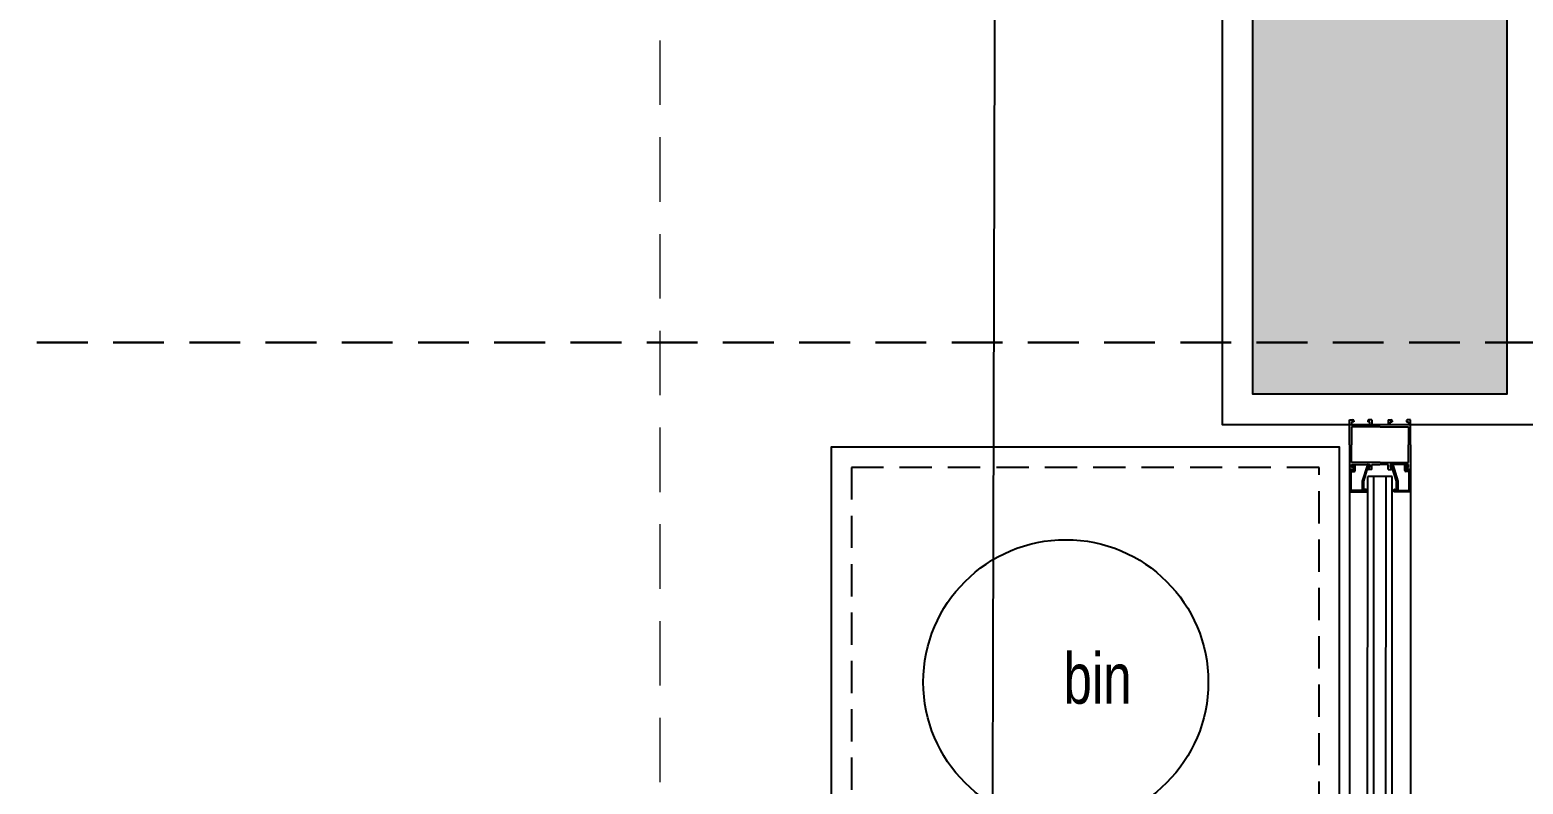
# Model space of a CAD drawing. Header units: millimetres. Extents: x 106699 to 122058, y 158555 to 162844.
# Drawn here: x 115757.3 to 115904.2, y 160243.3 to 160317.5 of the extents above; entities that cross this region are included whole.
import ezdxf

# ---------------------------------------------------------------- set-up
doc = ezdxf.new("R2010")
doc.units = ezdxf.units.MM
for name, pattern in [('$0$4+1 daire_(K) TİP A - C BLOK$0$4+1 (K) 1$0$3+1 daire1$0$131121 243C_L00F00(plan)$0$HIDDEN2', [4.7625, 3.175, -1.5875]), ('1+1 TİP C$0$1+1 TİP C$0$A BLOK 2+1 TİP A$0$A BLOK 2+1 TİP A$0$A Blok TİP-6 (2+1)$0$HIDDEN', [9.525, 6.35, -3.175]), ('HIDDEN', [0.375, 0.25, -0.125])]:
    doc.linetypes.add(name, pattern=pattern)
for name, color, linetype in [('0-HSL-WLL', 253, 'Continuous'), ('300_Z4_FCD_F03$0$0-LNS-VL8', 252, 'Continuous'), ('300_Z4_FCD_F03$0$3-EXT-PRF', 231, 'Continuous'), ('300_Z4_FCD_F03$0$3-OPN-GLS', 4, 'Continuous'), ('300_Z4_STR_F03$0$2-SPS-RCN', 2, 'Continuous')]:
    doc.layers.add(name, color=color, linetype=linetype)
doc.layers.add('300_Z4_STR_F03$0$AUDIT_D_220920114151-103', color=251, linetype='Continuous', lineweight=5)
doc.layers.add('no3_kutu profil gorunus', color=8, linetype='Continuous', lineweight=0)
doc.layers.add('area', color=200, linetype='Continuous', plot=False)
doc.styles.add('ATG_ROMANS', font='GOTHIC.TTF', dxfattribs={"width": 0.75})
doc.styles.get("Standard").update_dxf_attribs({"font": 'arial.ttf'})

# ---------------------------------------------------------------- blocks, each defined once
blk = doc.blocks.new('ÇEÇEVE')
at = {"layer": '300_Z4_FCD_F03$0$0-LNS-VL8'}
for p, q in [((104469.88, 177893.89), (104374.09, 177893.89)), ((104469.88, 177887.89), (104374.09, 177887.89))]:
    blk.add_line(p, q, dxfattribs=at)
at = {"layer": '300_Z4_FCD_F03$0$3-EXT-PRF'}
for p, q in [((104469.88, 177893.59), (104470.18, 177893.89)), ((104469.88, 177893.61), (104470.16, 177893.89)), ((104469.88, 177893.63), (104470.14, 177893.89)), ((104469.88, 177893.65), (104470.13, 177893.89)), ((104469.88, 177893.66), (104470.11, 177893.89)), ((104469.88, 177893.68), (104470.09, 177893.89)), ((104469.88, 177893.7), (104470.07, 177893.89)), ((104469.88, 177893.72), (104470.06, 177893.89)), ((104469.88, 177893.74), (104470.04, 177893.89)), ((104469.88, 177893.75), (104470.02, 177893.89)), ((104469.88, 177893.77), (104470, 177893.89)), ((104469.88, 177893.79), (104469.99, 177893.89)), ((104469.88, 177893.81), (104469.97, 177893.89)), ((104469.88, 177893.82), (104469.95, 177893.89)), ((104469.88, 177893.84), (104469.93, 177893.89)), ((104469.88, 177893.86), (104469.92, 177893.89)), ((104469.88, 177893.88), (104469.9, 177893.89)), ((104472.08, 177893.89), (104469.88, 177893.89)), ((104469.88, 177893.89), (104469.88, 177892.24)), ((104469.88, 177893.58), (104470.03, 177893.73)), ((104469.88, 177893.56), (104470.03, 177893.71)), ((104469.88, 177893.54), (104470.03, 177893.69)), ((104469.88, 177893.52), (104470.03, 177893.67)), ((104469.88, 177893.51), (104470.03, 177893.66)), ((104470.03, 177892.64), (104470.03, 177893.74)), ((104470.03, 177893.74), (104471.88, 177893.74)), ((104470.05, 177893.74), (104470.2, 177893.89)), ((104470.07, 177893.74), (104470.22, 177893.89)), ((104470.08, 177893.74), (104470.23, 177893.89)), ((104470.1, 177893.74), (104470.25, 177893.89)), ((104470.12, 177893.74), (104470.27, 177893.89)), ((104470.14, 177893.74), (104470.29, 177893.89)), ((104470.15, 177893.74), (104470.3, 177893.89)), ((104470.17, 177893.74), (104470.32, 177893.89)), ((104470.19, 177893.74), (104470.34, 177893.89)), ((104470.21, 177893.74), (104470.36, 177893.89)), ((104470.22, 177893.74), (104470.37, 177893.89)), ((104470.24, 177893.74), (104470.39, 177893.89)), ((104470.26, 177893.74), (104470.41, 177893.89)), ((104470.28, 177893.74), (104470.43, 177893.89)), ((104470.3, 177893.74), (104470.45, 177893.89)), ((104470.31, 177893.74), (104470.46, 177893.89)), ((104470.33, 177893.74), (104470.48, 177893.89)), ((104470.35, 177893.74), (104470.5, 177893.89)), ((104470.37, 177893.74), (104470.52, 177893.89)), ((104470.38, 177893.74), (104470.53, 177893.89)), ((104470.4, 177893.74), (104470.55, 177893.89)), ((104470.42, 177893.74), (104470.57, 177893.89)), ((104470.44, 177893.74), (104470.59, 177893.89)), ((104470.45, 177893.74), (104470.6, 177893.89)), ((104470.47, 177893.74), (104470.62, 177893.89)), ((104470.49, 177893.74), (104470.64, 177893.89)), ((104470.51, 177893.74), (104470.66, 177893.89)), ((104470.53, 177893.74), (104470.68, 177893.89)), ((104470.54, 177893.74), (104470.69, 177893.89)), ((104470.56, 177893.74), (104470.71, 177893.89)), ((104470.58, 177893.74), (104470.73, 177893.89)), ((104470.6, 177893.74), (104470.75, 177893.89)), ((104470.61, 177893.74), (104470.76, 177893.89)), ((104470.63, 177893.74), (104470.78, 177893.89)), ((104470.65, 177893.74), (104470.8, 177893.89)), ((104470.67, 177893.74), (104470.82, 177893.89)), ((104470.68, 177893.74), (104470.83, 177893.89)), ((104470.7, 177893.74), (104470.85, 177893.89)), ((104470.72, 177893.74), (104470.87, 177893.89)), ((104470.74, 177893.74), (104470.89, 177893.89)), ((104470.75, 177893.74), (104470.9, 177893.89)), ((104470.77, 177893.74), (104470.92, 177893.89)), ((104470.79, 177893.74), (104470.94, 177893.89)), ((104470.81, 177893.74), (104470.96, 177893.89)), ((104470.83, 177893.74), (104470.98, 177893.89)), ((104470.84, 177893.74), (104470.99, 177893.89)), ((104470.86, 177893.74), (104471.01, 177893.89)), ((104470.88, 177893.74), (104471.03, 177893.89)), ((104470.9, 177893.74), (104471.05, 177893.89)), ((104470.91, 177893.74), (104471.06, 177893.89)), ((104470.93, 177893.74), (104471.08, 177893.89)), ((104470.95, 177893.74), (104471.1, 177893.89)), ((104470.97, 177893.74), (104471.12, 177893.89)), ((104470.98, 177893.74), (104471.13, 177893.89)), ((104471, 177893.74), (104471.15, 177893.89)), ((104471.02, 177893.74), (104471.17, 177893.89)), ((104471.04, 177893.74), (104471.19, 177893.89)), ((104471.06, 177893.74), (104471.21, 177893.89)), ((104471.07, 177893.74), (104471.22, 177893.89)), ((104471.09, 177893.74), (104471.24, 177893.89)), ((104471.11, 177893.74), (104471.26, 177893.89)), ((104471.13, 177893.74), (104471.28, 177893.89)), ((104471.14, 177893.74), (104471.29, 177893.89)), ((104471.16, 177893.74), (104471.31, 177893.89)), ((104471.18, 177893.74), (104471.33, 177893.89)), ((104471.2, 177893.74), (104471.35, 177893.89)), ((104471.21, 177893.74), (104471.36, 177893.89)), ((104471.23, 177893.74), (104471.38, 177893.89)), ((104471.25, 177893.74), (104471.4, 177893.89)), ((104471.27, 177893.74), (104471.42, 177893.89)), ((104471.29, 177893.74), (104471.44, 177893.89)), ((104471.3, 177893.74), (104471.45, 177893.89)), ((104471.32, 177893.74), (104471.47, 177893.89)), ((104471.34, 177893.74), (104471.49, 177893.89)), ((104471.36, 177893.74), (104471.51, 177893.89)), ((104471.37, 177893.74), (104471.52, 177893.89)), ((104471.39, 177893.74), (104471.54, 177893.89)), ((104471.41, 177893.74), (104471.56, 177893.89)), ((104471.43, 177893.74), (104471.58, 177893.89)), ((104471.44, 177893.74), (104471.59, 177893.89)), ((104471.46, 177893.74), (104471.61, 177893.89)), ((104471.48, 177893.74), (104471.63, 177893.89)), ((104471.5, 177893.74), (104471.65, 177893.89)), ((104471.52, 177893.74), (104471.67, 177893.89)), ((104471.53, 177893.74), (104471.68, 177893.89)), ((104471.55, 177893.74), (104471.7, 177893.89)), ((104471.57, 177893.74), (104471.72, 177893.89)), ((104471.59, 177893.74), (104471.74, 177893.89)), ((104471.6, 177893.74), (104471.75, 177893.89)), ((104471.62, 177893.74), (104471.77, 177893.89)), ((104471.64, 177893.74), (104471.79, 177893.89)), ((104471.66, 177893.74), (104471.81, 177893.89)), ((104471.67, 177893.74), (104471.82, 177893.89)), ((104471.69, 177893.74), (104471.84, 177893.89)), ((104471.71, 177893.74), (104471.86, 177893.89)), ((104471.73, 177893.74), (104471.88, 177893.89)), ((104471.74, 177893.74), (104471.89, 177893.89)), ((104471.76, 177893.74), (104471.91, 177893.89)), ((104471.78, 177893.74), (104471.93, 177893.89)), ((104471.8, 177893.74), (104471.95, 177893.89)), ((104471.82, 177893.74), (104471.97, 177893.89)), ((104471.83, 177893.74), (104471.98, 177893.89)), ((104471.85, 177893.74), (104472, 177893.89)), ((104471.87, 177893.74), (104472.02, 177893.89)), ((104471.88, 177893.7), (104472.07, 177893.89)), ((104471.88, 177893.72), (104472.05, 177893.89)), ((104471.88, 177893.74), (104472.04, 177893.89)), ((104471.88, 177893.68), (104472.08, 177893.88)), ((104471.88, 177893.67), (104472.08, 177893.87)), ((104471.88, 177893.65), (104472.08, 177893.85)), ((104471.88, 177893.63), (104472.08, 177893.83)), ((104471.88, 177893.61), (104472.08, 177893.81)), ((104471.88, 177893.6), (104472.08, 177893.8)), ((104471.88, 177893.74), (104471.88, 177893.43)), ((104471.88, 177893.58), (104472.03, 177893.73)), ((104471.88, 177893.56), (104472.03, 177893.71)), ((104471.88, 177893.54), (104472.03, 177893.69)), ((104471.88, 177893.53), (104472.03, 177893.68)), ((104471.88, 177893.51), (104472.03, 177893.66)), ((104472.03, 177893.48), (104472.03, 177893.74)), ((104472.03, 177893.74), (104472.08, 177893.74)), ((104472.05, 177893.74), (104472.08, 177893.78)), ((104472.06, 177893.74), (104472.08, 177893.76)), ((104474.53, 177893.89), (104472.08, 177893.89)), ((104472.08, 177893.89), (104472.08, 177893.59)), ((104472.08, 177893.74), (104472.08, 177893.89)), ((104472.08, 177893.74), (104472.08, 177893.74)), ((104472.28, 177893.49), (104472.28, 177893.69)), ((104472.28, 177893.69), (104472.58, 177893.69)), ((104472.58, 177893.69), (104472.58, 177891.89)), ((104472.78, 177890.89), (104472.78, 177893.69)), ((104472.78, 177893.69), (104474.53, 177893.69)), ((104474.53, 177893.89), (104476.98, 177893.89)), ((104476.28, 177893.69), (104474.53, 177893.69)), ((104476.28, 177890.89), (104476.28, 177893.69)), ((104476.48, 177893.69), (104476.48, 177891.89)), ((104476.78, 177893.69), (104476.48, 177893.69)), ((104476.78, 177893.49), (104476.78, 177893.69)), ((104476.98, 177893.89), (104476.98, 177893.59)), ((104469.88, 177893.49), (104470.03, 177893.64)), ((104469.88, 177893.47), (104470.03, 177893.62)), ((104469.88, 177893.45), (104470.03, 177893.6)), ((104469.88, 177893.44), (104470.03, 177893.59)), ((104469.88, 177893.42), (104470.03, 177893.57)), ((104469.88, 177893.4), (104470.03, 177893.55)), ((104469.88, 177893.38), (104470.03, 177893.53)), ((104469.88, 177893.36), (104470.03, 177893.51)), ((104469.88, 177893.35), (104470.03, 177893.5)), ((104469.88, 177893.33), (104470.03, 177893.48)), ((104469.88, 177893.31), (104470.03, 177893.46)), ((104469.88, 177893.29), (104470.03, 177893.44)), ((104469.88, 177893.28), (104470.03, 177893.43)), ((104469.88, 177893.26), (104470.03, 177893.41)), ((104469.88, 177893.24), (104470.03, 177893.39)), ((104469.88, 177893.22), (104470.03, 177893.37)), ((104469.88, 177893.21), (104470.03, 177893.36)), ((104469.88, 177893.19), (104470.03, 177893.34)), ((104469.88, 177893.17), (104470.03, 177893.32)), ((104469.88, 177893.15), (104470.03, 177893.3)), ((104469.88, 177893.13), (104470.03, 177893.28)), ((104469.88, 177893.12), (104470.03, 177893.27)), ((104469.88, 177893.1), (104470.03, 177893.25)), ((104469.88, 177893.08), (104470.03, 177893.23)), ((104469.88, 177893.06), (104470.03, 177893.21)), ((104469.88, 177893.05), (104470.03, 177893.2)), ((104469.88, 177893.03), (104470.03, 177893.18)), ((104469.88, 177893.01), (104470.03, 177893.16)), ((104469.88, 177892.99), (104470.03, 177893.14)), ((104469.88, 177892.98), (104470.03, 177893.13)), ((104469.88, 177892.96), (104470.03, 177893.11)), ((104469.88, 177892.94), (104470.03, 177893.09)), ((104469.88, 177892.92), (104470.03, 177893.07)), ((104469.88, 177892.9), (104470.03, 177893.05)), ((104469.88, 177892.89), (104470.03, 177893.04)), ((104469.88, 177892.87), (104470.03, 177893.02)), ((104469.88, 177892.85), (104470.03, 177893)), ((104469.88, 177892.83), (104470.03, 177892.98)), ((104469.88, 177892.82), (104470.03, 177892.97)), ((104469.88, 177892.8), (104470.03, 177892.95)), ((104469.88, 177892.78), (104470.03, 177892.93)), ((104469.88, 177892.76), (104470.03, 177892.91)), ((104469.88, 177892.75), (104470.03, 177892.9)), ((104469.88, 177892.73), (104470.03, 177892.88)), ((104469.88, 177892.71), (104470.03, 177892.86)), ((104469.88, 177892.69), (104470.03, 177892.84)), ((104469.88, 177892.67), (104470.03, 177892.82)), ((104469.88, 177892.66), (104470.03, 177892.81)), ((104469.88, 177892.64), (104470.03, 177892.79)), ((104469.88, 177892.62), (104470.03, 177892.77)), ((104469.88, 177892.6), (104470.03, 177892.75)), ((104469.88, 177892.59), (104470.03, 177892.74)), ((104469.88, 177892.57), (104470.03, 177892.72)), ((104469.88, 177892.55), (104470.03, 177892.7)), ((104469.88, 177892.53), (104470.03, 177892.68)), ((104469.88, 177892.52), (104470.03, 177892.67)), ((104469.88, 177892.5), (104470.03, 177892.65)), ((104469.88, 177892.25), (104470.27, 177892.64)), ((104469.88, 177892.27), (104470.26, 177892.64)), ((104469.88, 177892.29), (104470.24, 177892.64)), ((104469.88, 177892.3), (104470.22, 177892.64)), ((104469.88, 177892.32), (104470.2, 177892.64)), ((104469.88, 177892.34), (104470.19, 177892.64)), ((104469.88, 177892.36), (104470.17, 177892.64)), ((104469.88, 177892.37), (104470.15, 177892.64)), ((104469.88, 177892.39), (104470.13, 177892.64)), ((104469.88, 177892.41), (104470.11, 177892.64)), ((104469.88, 177892.43), (104470.1, 177892.64)), ((104469.88, 177892.45), (104470.08, 177892.64)), ((104469.88, 177892.46), (104470.06, 177892.64)), ((104469.88, 177892.48), (104470.04, 177892.64)), ((104469.88, 177892.24), (104470.06, 177892.24)), ((104469.89, 177892.24), (104470.13, 177892.48)), ((104469.91, 177892.24), (104470.13, 177892.47)), ((104469.93, 177892.24), (104470.13, 177892.45)), ((104469.94, 177892.24), (104470.13, 177892.43)), ((104469.96, 177892.24), (104470.13, 177892.41)), ((104469.98, 177892.24), (104470.13, 177892.39)), ((104470, 177892.24), (104470.13, 177892.38)), ((104470.02, 177892.24), (104470.13, 177892.36)), ((104470.83, 177892.64), (104470.03, 177892.64)), ((104470.03, 177892.24), (104470.13, 177892.34)), ((104470.05, 177892.24), (104470.13, 177892.32)), ((104470.07, 177892.24), (104470.13, 177892.31)), ((104470.09, 177892.25), (104470.13, 177892.28)), ((104470.13, 177892.31), (104470.13, 177892.49)), ((104470.13, 177892.49), (104470.93, 177892.49)), ((104470.14, 177892.49), (104470.29, 177892.64)), ((104470.16, 177892.49), (104470.31, 177892.64)), ((104470.18, 177892.49), (104470.33, 177892.64)), ((104470.19, 177892.49), (104470.34, 177892.64)), ((104470.21, 177892.49), (104470.36, 177892.64)), ((104470.23, 177892.49), (104470.38, 177892.64)), ((104470.25, 177892.49), (104470.4, 177892.64)), ((104470.27, 177892.49), (104470.42, 177892.64)), ((104470.28, 177892.49), (104470.43, 177892.64)), ((104470.3, 177892.49), (104470.45, 177892.64)), ((104470.32, 177892.49), (104470.47, 177892.64)), ((104470.34, 177892.49), (104470.49, 177892.64)), ((104470.35, 177892.49), (104470.5, 177892.64)), ((104470.37, 177892.49), (104470.52, 177892.64)), ((104470.39, 177892.49), (104470.54, 177892.64)), ((104470.41, 177892.49), (104470.56, 177892.64)), ((104470.42, 177892.49), (104470.57, 177892.64)), ((104470.44, 177892.49), (104470.59, 177892.64)), ((104470.46, 177892.49), (104470.61, 177892.64)), ((104470.48, 177892.49), (104470.63, 177892.64)), ((104470.49, 177892.49), (104470.64, 177892.64)), ((104470.51, 177892.49), (104470.66, 177892.64)), ((104470.53, 177892.49), (104470.68, 177892.64)), ((104470.55, 177892.49), (104470.7, 177892.64)), ((104470.57, 177892.49), (104470.72, 177892.64)), ((104470.58, 177892.49), (104470.73, 177892.64)), ((104470.6, 177892.49), (104470.75, 177892.64)), ((104470.62, 177892.49), (104470.77, 177892.64)), ((104470.64, 177892.49), (104470.79, 177892.64)), ((104470.65, 177892.49), (104470.8, 177892.64)), ((104470.67, 177892.49), (104470.82, 177892.64)), ((104470.69, 177892.49), (104470.84, 177892.64)), ((104470.71, 177892.49), (104470.86, 177892.64)), ((104470.72, 177892.49), (104470.87, 177892.64)), ((104470.74, 177892.49), (104470.89, 177892.64)), ((104470.76, 177892.49), (104470.91, 177892.64)), ((104470.78, 177892.49), (104470.93, 177892.64)), ((104470.8, 177892.49), (104470.94, 177892.64)), ((104470.81, 177892.49), (104470.96, 177892.63)), ((104470.93, 177892.64), (104470.83, 177892.64)), ((104470.83, 177892.49), (104470.97, 177892.63)), ((104470.85, 177892.49), (104470.98, 177892.62)), ((104470.87, 177892.49), (104471, 177892.62)), ((104470.88, 177892.49), (104471.01, 177892.62)), ((104470.9, 177892.49), (104471.02, 177892.61)), ((104470.92, 177892.49), (104471.04, 177892.61)), ((104472.55, 177892.13), (104470.93, 177892.64)), ((104470.93, 177892.49), (104472.3, 177892.09)), ((104470.94, 177892.49), (104471.05, 177892.6)), ((104470.95, 177892.49), (104471.06, 177892.6)), ((104470.96, 177892.48), (104471.08, 177892.59)), ((104470.98, 177892.48), (104471.09, 177892.59)), ((104470.99, 177892.47), (104471.1, 177892.59)), ((104471, 177892.47), (104471.12, 177892.58)), ((104471.02, 177892.47), (104471.13, 177892.58)), ((104471.03, 177892.46), (104471.14, 177892.57)), ((104471.05, 177892.46), (104471.16, 177892.57)), ((104471.06, 177892.45), (104471.17, 177892.57)), ((104471.07, 177892.45), (104471.18, 177892.56)), ((104471.09, 177892.45), (104471.2, 177892.56)), ((104471.1, 177892.44), (104471.21, 177892.55)), ((104471.11, 177892.44), (104471.23, 177892.55)), ((104471.13, 177892.43), (104471.24, 177892.54)), ((104471.14, 177892.43), (104471.25, 177892.54)), ((104471.16, 177892.43), (104471.27, 177892.54)), ((104471.17, 177892.42), (104471.28, 177892.53)), ((104471.18, 177892.42), (104471.29, 177892.53)), ((104471.2, 177892.41), (104471.31, 177892.52)), ((104471.21, 177892.41), (104471.32, 177892.52)), ((104471.22, 177892.41), (104471.33, 177892.51)), ((104471.24, 177892.4), (104471.35, 177892.51)), ((104471.25, 177892.4), (104471.36, 177892.51)), ((104471.26, 177892.39), (104471.37, 177892.5)), ((104471.28, 177892.39), (104471.39, 177892.5)), ((104471.29, 177892.39), (104471.4, 177892.49)), ((104471.31, 177892.38), (104471.41, 177892.49)), ((104471.32, 177892.38), (104471.43, 177892.49)), ((104471.33, 177892.37), (104471.44, 177892.48)), ((104471.35, 177892.37), (104471.45, 177892.48)), ((104471.36, 177892.37), (104471.47, 177892.47)), ((104471.37, 177892.36), (104471.48, 177892.47)), ((104471.39, 177892.36), (104471.49, 177892.46)), ((104471.4, 177892.35), (104471.51, 177892.46)), ((104471.42, 177892.35), (104471.52, 177892.46)), ((104471.43, 177892.35), (104471.53, 177892.45)), ((104471.44, 177892.34), (104471.55, 177892.45)), ((104471.46, 177892.34), (104471.56, 177892.44)), ((104471.47, 177892.33), (104471.58, 177892.44)), ((104471.48, 177892.33), (104471.59, 177892.43)), ((104471.5, 177892.33), (104471.6, 177892.43)), ((104471.51, 177892.32), (104471.62, 177892.43)), ((104471.52, 177892.32), (104471.63, 177892.42)), ((104471.54, 177892.31), (104471.64, 177892.42)), ((104471.55, 177892.31), (104471.66, 177892.41)), ((104471.57, 177892.31), (104471.67, 177892.41)), ((104471.58, 177892.3), (104471.68, 177892.4)), ((104471.59, 177892.3), (104471.7, 177892.4)), ((104471.61, 177892.29), (104471.71, 177892.4)), ((104471.62, 177892.29), (104471.72, 177892.39)), ((104471.63, 177892.29), (104471.74, 177892.39)), ((104471.65, 177892.28), (104471.75, 177892.38)), ((104471.66, 177892.28), (104471.76, 177892.38)), ((104471.68, 177892.27), (104471.78, 177892.38)), ((104471.69, 177892.27), (104471.79, 177892.37)), ((104471.7, 177892.27), (104471.8, 177892.37)), ((104471.72, 177892.26), (104471.82, 177892.36)), ((104471.73, 177892.26), (104471.83, 177892.36)), ((104471.74, 177892.25), (104471.84, 177892.35)), ((104471.76, 177892.25), (104471.86, 177892.35)), ((104471.77, 177892.25), (104471.87, 177892.35)), ((104471.78, 177892.24), (104471.88, 177892.34)), ((104471.8, 177892.24), (104471.9, 177892.34)), ((104471.81, 177892.23), (104471.91, 177892.33)), ((104471.83, 177892.23), (104471.92, 177892.33)), ((104471.84, 177892.23), (104471.94, 177892.32)), ((104471.85, 177892.22), (104471.95, 177892.32)), ((104471.87, 177892.22), (104471.97, 177892.32)), ((104471.88, 177893.49), (104472.03, 177893.64)), ((104471.88, 177893.47), (104472.03, 177893.62)), ((104471.88, 177893.46), (104472.03, 177893.61)), ((104471.88, 177893.44), (104472.03, 177893.59)), ((104471.88, 177893.42), (104472.03, 177893.57)), ((104471.88, 177892.21), (104471.98, 177892.31)), ((104471.89, 177893.41), (104472.03, 177893.55)), ((104471.89, 177893.39), (104472.03, 177893.53)), ((104471.89, 177892.21), (104471.99, 177892.31)), ((104471.9, 177893.38), (104472.03, 177893.52)), ((104471.9, 177893.37), (104472.03, 177893.5)), ((104471.91, 177893.36), (104472.03, 177893.48)), ((104471.91, 177892.21), (104472.01, 177892.3)), ((104471.92, 177893.35), (104472.05, 177893.48)), ((104471.92, 177892.2), (104472.02, 177892.3)), ((104471.93, 177893.34), (104472.07, 177893.48)), ((104471.94, 177893.34), (104472.09, 177893.48)), ((104471.94, 177892.2), (104472.03, 177892.3)), ((104471.95, 177892.19), (104472.05, 177892.29)), ((104471.96, 177893.33), (104472.1, 177893.48)), ((104471.96, 177892.19), (104472.06, 177892.29)), ((104471.97, 177893.33), (104472.12, 177893.48)), ((104471.98, 177893.33), (104472.5, 177893.33)), ((104471.98, 177892.19), (104472.07, 177892.28)), ((104471.99, 177893.33), (104472.14, 177893.48)), ((104471.99, 177892.18), (104472.09, 177892.28)), ((104472, 177892.18), (104472.1, 177892.27)), ((104472.01, 177893.33), (104472.16, 177893.48)), ((104472.02, 177893.33), (104472.17, 177893.48)), ((104472.02, 177892.17), (104472.11, 177892.27)), ((104472.3, 177893.48), (104472.03, 177893.48)), ((104472.03, 177892.17), (104472.13, 177892.27)), ((104472.04, 177893.33), (104472.19, 177893.48)), ((104472.04, 177892.17), (104472.14, 177892.26)), ((104472.06, 177893.33), (104472.21, 177893.48)), ((104472.06, 177892.16), (104472.15, 177892.26)), ((104472.07, 177892.16), (104472.17, 177892.25)), ((104472.08, 177893.33), (104472.23, 177893.48)), ((104472.09, 177892.15), (104472.18, 177892.25)), ((104472.1, 177893.33), (104472.25, 177893.48)), ((104472.1, 177892.15), (104472.19, 177892.24)), ((104472.11, 177893.33), (104472.26, 177893.48)), ((104472.11, 177892.15), (104472.21, 177892.24)), ((104472.13, 177893.33), (104472.28, 177893.48)), ((104472.13, 177892.14), (104472.22, 177892.24)), ((104472.14, 177892.14), (104472.23, 177892.23)), ((104472.15, 177893.33), (104472.3, 177893.48)), ((104472.15, 177892.13), (104472.25, 177892.23)), ((104472.17, 177893.33), (104472.39, 177893.55)), ((104472.17, 177892.13), (104472.26, 177892.22)), ((104472.18, 177893.33), (104472.4, 177893.55)), ((104472.18, 177893.49), (104472.28, 177893.49)), ((104472.18, 177892.13), (104472.27, 177892.22)), ((104472.2, 177893.33), (104472.41, 177893.54)), ((104472.2, 177892.12), (104472.29, 177892.21)), ((104472.21, 177892.12), (104472.3, 177892.21)), ((104472.22, 177893.33), (104472.42, 177893.53)), ((104472.22, 177892.11), (104472.32, 177892.21)), ((104472.24, 177893.33), (104472.43, 177893.52)), ((104472.24, 177892.11), (104472.33, 177892.2)), ((104472.25, 177893.33), (104472.44, 177893.51)), ((104472.25, 177892.11), (104472.34, 177892.2)), ((104472.26, 177892.1), (104472.36, 177892.19)), ((104472.27, 177893.33), (104472.45, 177893.5)), ((104472.28, 177892.1), (104472.37, 177892.19)), ((104472.29, 177893.33), (104472.45, 177893.49)), ((104472.29, 177892.09), (104472.38, 177892.19)), ((104472.36, 177893.58), (104472.3, 177893.48)), ((104472.3, 177892.09), (104472.4, 177892.18)), ((104472.31, 177893.5), (104472.38, 177893.56)), ((104472.31, 177893.33), (104472.46, 177893.49)), ((104472.32, 177893.33), (104472.47, 177893.48)), ((104472.34, 177893.54), (104472.37, 177893.57)), ((104472.34, 177893.33), (104472.48, 177893.47)), ((104472.55, 177893.4), (104472.36, 177893.58)), ((104472.36, 177893.33), (104472.49, 177893.46)), ((104472.38, 177893.33), (104472.5, 177893.45)), ((104472.4, 177893.33), (104472.51, 177893.44)), ((104472.41, 177893.33), (104472.52, 177893.43)), ((104472.43, 177893.33), (104472.53, 177893.43)), ((104472.45, 177893.33), (104472.54, 177893.42)), ((104472.47, 177893.33), (104472.55, 177893.41)), ((104472.48, 177893.33), (104472.55, 177893.4)), ((104472.5, 177893.33), (104472.55, 177893.38)), ((104472.52, 177893.33), (104472.55, 177893.36)), ((104472.55, 177893.38), (104472.55, 177893.4)), ((104476.88, 177893.49), (104476.78, 177893.49)), ((104472.08, 177891.69), (104472.08, 177891.99)), ((104472.08, 177891.69), (104472.58, 177891.69)), ((104472.18, 177892.09), (104472.28, 177892.09)), ((104472.28, 177891.89), (104472.28, 177892.09)), ((104472.58, 177891.89), (104472.28, 177891.89)), ((104472.3, 177892.07), (104472.41, 177892.18)), ((104472.3, 177892.04), (104472.44, 177892.17)), ((104472.3, 177892.05), (104472.42, 177892.17)), ((104472.3, 177892), (104472.46, 177892.16)), ((104472.3, 177892.02), (104472.45, 177892.16)), ((104472.3, 177892.09), (104472.3, 177891.99)), ((104472.3, 177891.99), (104472.58, 177892.05)), ((104472.31, 177891.99), (104472.48, 177892.16)), ((104472.33, 177892), (104472.49, 177892.15)), ((104472.36, 177892), (104472.5, 177892.15)), ((104472.38, 177892.01), (104472.52, 177892.14)), ((104472.4, 177892.01), (104472.53, 177892.14)), ((104472.43, 177892.02), (104472.54, 177892.13)), ((104472.45, 177892.02), (104472.56, 177892.13)), ((104472.47, 177892.03), (104472.57, 177892.12)), ((104472.49, 177892.03), (104472.58, 177892.11)), ((104472.52, 177892.04), (104472.58, 177892.1)), ((104472.54, 177892.04), (104472.58, 177892.09)), ((104472.56, 177892.05), (104472.58, 177892.07)), ((104472.58, 177892.05), (104472.58, 177892.09)), ((104472.58, 177892.05), (104472.58, 177892.05)), ((104472.58, 177891.69), (104472.58, 177890.92)), ((104472.58, 177890.92), (104472.61, 177890.89)), ((104472.58, 177890.86), (104472.61, 177890.89)), ((104472.58, 177890.09), (104472.58, 177890.86)), ((104472.78, 177890.89), (104472.78, 177888.09)), ((104476.28, 177890.89), (104476.28, 177888.09)), ((104476.48, 177890.92), (104476.45, 177890.89)), ((104476.48, 177890.86), (104476.45, 177890.89)), ((104476.48, 177891.89), (104476.78, 177891.89)), ((104476.48, 177891.69), (104476.48, 177890.92)), ((104476.98, 177891.69), (104476.48, 177891.69)), ((104476.48, 177890.09), (104476.48, 177890.86)), ((104476.88, 177892.09), (104476.78, 177892.09)), ((104476.78, 177891.89), (104476.78, 177892.09)), ((104476.98, 177891.69), (104476.98, 177891.99)), ((104469.88, 177887.89), (104469.88, 177889.54)), ((104469.88, 177889.54), (104470.06, 177889.54)), ((104469.88, 177889.53), (104470.27, 177889.14)), ((104469.88, 177889.51), (104470.26, 177889.14)), ((104469.88, 177889.49), (104470.24, 177889.14)), ((104469.88, 177889.48), (104470.22, 177889.14)), ((104469.88, 177889.46), (104470.2, 177889.14)), ((104469.88, 177889.44), (104470.19, 177889.14)), ((104469.88, 177889.42), (104470.17, 177889.14)), ((104469.88, 177889.41), (104470.15, 177889.14)), ((104469.88, 177889.39), (104470.13, 177889.14)), ((104469.88, 177889.37), (104470.11, 177889.14)), ((104469.88, 177889.35), (104470.1, 177889.14)), ((104469.88, 177889.33), (104470.08, 177889.14)), ((104469.88, 177889.32), (104470.06, 177889.14)), ((104469.88, 177889.3), (104470.04, 177889.14)), ((104469.88, 177889.28), (104470.03, 177889.13)), ((104469.88, 177889.26), (104470.03, 177889.11)), ((104469.88, 177889.25), (104470.03, 177889.1)), ((104469.89, 177889.54), (104470.13, 177889.3)), ((104469.91, 177889.54), (104470.13, 177889.31)), ((104469.93, 177889.54), (104470.13, 177889.33)), ((104469.94, 177889.54), (104470.13, 177889.35)), ((104469.96, 177889.54), (104470.13, 177889.37)), ((104469.98, 177889.54), (104470.13, 177889.39)), ((104470, 177889.54), (104470.13, 177889.4)), ((104470.02, 177889.54), (104470.13, 177889.42)), ((104470.03, 177889.54), (104470.13, 177889.44)), ((104470.05, 177889.54), (104470.13, 177889.46)), ((104470.07, 177889.54), (104470.13, 177889.47)), ((104470.09, 177889.53), (104470.13, 177889.5)), ((104470.13, 177889.46), (104470.13, 177889.29)), ((104470.13, 177889.29), (104470.93, 177889.29)), ((104470.14, 177889.29), (104470.29, 177889.14)), ((104470.16, 177889.29), (104470.31, 177889.14)), ((104470.18, 177889.29), (104470.33, 177889.14)), ((104470.19, 177889.29), (104470.34, 177889.14)), ((104470.21, 177889.29), (104470.36, 177889.14)), ((104470.23, 177889.29), (104470.38, 177889.14)), ((104470.25, 177889.29), (104470.4, 177889.14)), ((104470.27, 177889.29), (104470.42, 177889.14)), ((104470.28, 177889.29), (104470.43, 177889.14)), ((104470.3, 177889.29), (104470.45, 177889.14)), ((104470.32, 177889.29), (104470.47, 177889.14)), ((104470.34, 177889.29), (104470.49, 177889.14)), ((104470.35, 177889.29), (104470.5, 177889.14)), ((104470.37, 177889.29), (104470.52, 177889.14)), ((104470.39, 177889.29), (104470.54, 177889.14)), ((104470.41, 177889.29), (104470.56, 177889.14)), ((104470.42, 177889.29), (104470.57, 177889.14)), ((104470.44, 177889.29), (104470.59, 177889.14)), ((104470.46, 177889.29), (104470.61, 177889.14)), ((104470.48, 177889.29), (104470.63, 177889.14)), ((104470.49, 177889.29), (104470.64, 177889.14)), ((104470.51, 177889.29), (104470.66, 177889.14)), ((104470.53, 177889.29), (104470.68, 177889.14)), ((104470.55, 177889.29), (104470.7, 177889.14)), ((104470.57, 177889.29), (104470.72, 177889.14)), ((104470.58, 177889.29), (104470.73, 177889.14)), ((104470.6, 177889.29), (104470.75, 177889.14)), ((104470.62, 177889.29), (104470.77, 177889.14)), ((104470.64, 177889.29), (104470.79, 177889.14)), ((104470.65, 177889.29), (104470.8, 177889.14)), ((104470.67, 177889.29), (104470.82, 177889.14)), ((104470.69, 177889.29), (104470.84, 177889.14)), ((104470.71, 177889.29), (104470.86, 177889.14)), ((104470.72, 177889.29), (104470.87, 177889.14)), ((104470.74, 177889.29), (104470.89, 177889.14)), ((104470.76, 177889.29), (104470.91, 177889.14)), ((104470.78, 177889.29), (104470.93, 177889.14)), ((104470.8, 177889.29), (104470.94, 177889.14)), ((104470.81, 177889.29), (104470.96, 177889.15)), ((104470.83, 177889.29), (104470.97, 177889.15)), ((104470.85, 177889.29), (104470.98, 177889.16)), ((104470.87, 177889.29), (104471, 177889.16)), ((104470.88, 177889.29), (104471.01, 177889.16)), ((104470.9, 177889.29), (104471.02, 177889.17)), ((104470.92, 177889.29), (104471.04, 177889.17)), ((104470.93, 177889.29), (104472.3, 177889.69)), ((104472.55, 177889.65), (104470.93, 177889.14)), ((104470.94, 177889.29), (104471.05, 177889.18)), ((104470.95, 177889.29), (104471.06, 177889.18)), ((104470.96, 177889.3), (104471.08, 177889.18)), ((104470.98, 177889.3), (104471.09, 177889.19)), ((104470.99, 177889.31), (104471.1, 177889.19)), ((104471, 177889.31), (104471.12, 177889.2)), ((104471.02, 177889.31), (104471.13, 177889.2)), ((104471.03, 177889.32), (104471.14, 177889.21)), ((104471.05, 177889.32), (104471.16, 177889.21)), ((104471.06, 177889.33), (104471.17, 177889.21)), ((104471.07, 177889.33), (104471.18, 177889.22)), ((104471.09, 177889.33), (104471.2, 177889.22)), ((104471.1, 177889.34), (104471.21, 177889.23)), ((104471.11, 177889.34), (104471.23, 177889.23)), ((104471.13, 177889.35), (104471.24, 177889.24)), ((104471.14, 177889.35), (104471.25, 177889.24)), ((104471.16, 177889.35), (104471.27, 177889.24)), ((104471.17, 177889.36), (104471.28, 177889.25)), ((104471.18, 177889.36), (104471.29, 177889.25)), ((104471.2, 177889.37), (104471.31, 177889.26)), ((104471.21, 177889.37), (104471.32, 177889.26)), ((104471.22, 177889.37), (104471.33, 177889.26)), ((104471.24, 177889.38), (104471.35, 177889.27)), ((104471.25, 177889.38), (104471.36, 177889.27)), ((104471.26, 177889.39), (104471.37, 177889.28)), ((104471.28, 177889.39), (104471.39, 177889.28)), ((104471.29, 177889.39), (104471.4, 177889.29)), ((104471.31, 177889.4), (104471.41, 177889.29)), ((104471.32, 177889.4), (104471.43, 177889.29)), ((104471.33, 177889.41), (104471.44, 177889.3)), ((104471.35, 177889.41), (104471.45, 177889.3)), ((104471.36, 177889.41), (104471.47, 177889.31)), ((104471.37, 177889.42), (104471.48, 177889.31)), ((104471.39, 177889.42), (104471.49, 177889.32)), ((104471.4, 177889.43), (104471.51, 177889.32)), ((104471.42, 177889.43), (104471.52, 177889.32)), ((104471.43, 177889.43), (104471.53, 177889.33)), ((104471.44, 177889.44), (104471.55, 177889.33)), ((104471.46, 177889.44), (104471.56, 177889.34)), ((104471.47, 177889.45), (104471.58, 177889.34)), ((104471.48, 177889.45), (104471.59, 177889.35)), ((104471.5, 177889.45), (104471.6, 177889.35)), ((104471.51, 177889.46), (104471.62, 177889.35)), ((104471.52, 177889.46), (104471.63, 177889.36)), ((104471.54, 177889.47), (104471.64, 177889.36)), ((104471.55, 177889.47), (104471.66, 177889.37)), ((104471.57, 177889.47), (104471.67, 177889.37)), ((104471.58, 177889.48), (104471.68, 177889.37)), ((104471.59, 177889.48), (104471.7, 177889.38)), ((104471.61, 177889.49), (104471.71, 177889.38)), ((104471.62, 177889.49), (104471.72, 177889.39)), ((104471.63, 177889.49), (104471.74, 177889.39)), ((104471.65, 177889.5), (104471.75, 177889.4)), ((104471.66, 177889.5), (104471.76, 177889.4)), ((104471.68, 177889.51), (104471.78, 177889.4)), ((104471.69, 177889.51), (104471.79, 177889.41)), ((104471.7, 177889.51), (104471.8, 177889.41)), ((104471.72, 177889.52), (104471.82, 177889.42)), ((104471.73, 177889.52), (104471.83, 177889.42)), ((104471.74, 177889.53), (104471.84, 177889.43)), ((104471.76, 177889.53), (104471.86, 177889.43)), ((104471.77, 177889.53), (104471.87, 177889.43)), ((104471.78, 177889.54), (104471.88, 177889.44)), ((104471.8, 177889.54), (104471.9, 177889.44)), ((104471.81, 177889.55), (104471.91, 177889.45)), ((104471.83, 177889.55), (104471.92, 177889.45)), ((104471.84, 177889.55), (104471.94, 177889.46)), ((104471.85, 177889.56), (104471.95, 177889.46)), ((104471.87, 177889.56), (104471.97, 177889.46)), ((104471.88, 177889.57), (104471.98, 177889.47)), ((104471.89, 177889.57), (104471.99, 177889.47)), ((104471.91, 177889.57), (104472.01, 177889.48)), ((104471.92, 177889.58), (104472.02, 177889.48)), ((104471.94, 177889.58), (104472.03, 177889.48)), ((104471.95, 177889.59), (104472.05, 177889.49)), ((104471.96, 177889.59), (104472.06, 177889.49)), ((104471.98, 177889.59), (104472.07, 177889.5)), ((104471.99, 177889.6), (104472.09, 177889.5)), ((104472, 177889.6), (104472.1, 177889.51)), ((104472.02, 177889.61), (104472.11, 177889.51)), ((104472.03, 177889.61), (104472.13, 177889.51)), ((104472.04, 177889.61), (104472.14, 177889.52)), ((104472.06, 177889.62), (104472.15, 177889.52)), ((104472.07, 177889.62), (104472.17, 177889.53)), ((104472.08, 177890.09), (104472.08, 177889.79)), ((104472.08, 177890.09), (104472.58, 177890.09)), ((104472.09, 177889.63), (104472.18, 177889.53)), ((104472.1, 177889.63), (104472.19, 177889.54)), ((104472.11, 177889.63), (104472.21, 177889.54)), ((104472.13, 177889.64), (104472.22, 177889.54)), ((104472.14, 177889.64), (104472.23, 177889.55)), ((104472.15, 177889.65), (104472.25, 177889.55)), ((104472.17, 177889.65), (104472.26, 177889.56)), ((104472.18, 177889.69), (104472.28, 177889.69)), ((104472.18, 177889.65), (104472.27, 177889.56)), ((104472.2, 177889.66), (104472.29, 177889.56)), ((104472.21, 177889.66), (104472.3, 177889.57)), ((104472.22, 177889.67), (104472.32, 177889.57)), ((104472.24, 177889.67), (104472.33, 177889.58)), ((104472.25, 177889.67), (104472.34, 177889.58)), ((104472.26, 177889.68), (104472.36, 177889.59)), ((104472.28, 177889.89), (104472.28, 177889.69)), ((104472.58, 177889.89), (104472.28, 177889.89)), ((104472.28, 177889.68), (104472.37, 177889.59)), ((104472.29, 177889.69), (104472.38, 177889.59)), ((104472.3, 177889.69), (104472.3, 177889.79)), ((104472.3, 177889.79), (104472.58, 177889.73)), ((104472.3, 177889.78), (104472.46, 177889.62)), ((104472.3, 177889.76), (104472.45, 177889.62)), ((104472.3, 177889.74), (104472.44, 177889.61)), ((104472.3, 177889.73), (104472.42, 177889.61)), ((104472.3, 177889.71), (104472.41, 177889.6)), ((104472.3, 177889.69), (104472.4, 177889.6)), ((104472.31, 177889.79), (104472.48, 177889.62)), ((104472.33, 177889.78), (104472.49, 177889.63)), ((104472.36, 177889.78), (104472.5, 177889.63)), ((104472.38, 177889.77), (104472.52, 177889.64)), ((104472.4, 177889.77), (104472.53, 177889.64)), ((104472.43, 177889.76), (104472.54, 177889.65)), ((104472.45, 177889.76), (104472.56, 177889.65)), ((104472.47, 177889.75), (104472.57, 177889.66)), ((104472.49, 177889.75), (104472.58, 177889.67)), ((104472.52, 177889.74), (104472.58, 177889.68)), ((104472.54, 177889.74), (104472.58, 177889.69)), ((104472.56, 177889.73), (104472.58, 177889.71)), ((104472.58, 177888.09), (104472.58, 177889.89)), ((104472.58, 177889.73), (104472.58, 177889.73)), ((104472.58, 177889.73), (104472.58, 177889.69)), ((104476.98, 177890.09), (104476.48, 177890.09)), ((104476.48, 177888.09), (104476.48, 177889.89)), ((104476.48, 177889.89), (104476.78, 177889.89)), ((104476.78, 177889.89), (104476.78, 177889.69)), ((104476.88, 177889.69), (104476.78, 177889.69)), ((104476.98, 177890.09), (104476.98, 177889.79)), ((104469.88, 177889.23), (104470.03, 177889.08)), ((104469.88, 177889.21), (104470.03, 177889.06)), ((104469.88, 177889.19), (104470.03, 177889.04)), ((104469.88, 177889.18), (104470.03, 177889.03)), ((104469.88, 177889.16), (104470.03, 177889.01)), ((104469.88, 177889.14), (104470.03, 177888.99)), ((104469.88, 177889.12), (104470.03, 177888.97)), ((104469.88, 177889.1), (104470.03, 177888.95)), ((104469.88, 177889.09), (104470.03, 177888.94)), ((104469.88, 177889.07), (104470.03, 177888.92)), ((104469.88, 177889.05), (104470.03, 177888.9)), ((104469.88, 177889.03), (104470.03, 177888.88)), ((104469.88, 177889.02), (104470.03, 177888.87)), ((104469.88, 177889), (104470.03, 177888.85)), ((104469.88, 177888.98), (104470.03, 177888.83)), ((104469.88, 177888.96), (104470.03, 177888.81)), ((104469.88, 177888.95), (104470.03, 177888.8)), ((104469.88, 177888.93), (104470.03, 177888.78)), ((104469.88, 177888.91), (104470.03, 177888.76)), ((104469.88, 177888.89), (104470.03, 177888.74)), ((104469.88, 177888.87), (104470.03, 177888.72)), ((104469.88, 177888.86), (104470.03, 177888.71)), ((104469.88, 177888.84), (104470.03, 177888.69)), ((104469.88, 177888.82), (104470.03, 177888.67)), ((104469.88, 177888.8), (104470.03, 177888.65)), ((104469.88, 177888.79), (104470.03, 177888.64)), ((104469.88, 177888.77), (104470.03, 177888.62)), ((104469.88, 177888.75), (104470.03, 177888.6)), ((104469.88, 177888.73), (104470.03, 177888.58)), ((104469.88, 177888.72), (104470.03, 177888.57)), ((104469.88, 177888.7), (104470.03, 177888.55)), ((104469.88, 177888.68), (104470.03, 177888.53)), ((104469.88, 177888.66), (104470.03, 177888.51)), ((104469.88, 177888.65), (104470.03, 177888.5)), ((104469.88, 177888.63), (104470.03, 177888.48)), ((104469.88, 177888.61), (104470.03, 177888.46)), ((104469.88, 177888.59), (104470.03, 177888.44)), ((104469.88, 177888.57), (104470.03, 177888.42)), ((104469.88, 177888.56), (104470.03, 177888.41)), ((104469.88, 177888.54), (104470.03, 177888.39)), ((104469.88, 177888.52), (104470.03, 177888.37)), ((104469.88, 177888.5), (104470.03, 177888.35)), ((104469.88, 177888.49), (104470.03, 177888.34)), ((104469.88, 177888.47), (104470.03, 177888.32)), ((104469.88, 177888.45), (104470.03, 177888.3)), ((104469.88, 177888.43), (104470.03, 177888.28)), ((104469.88, 177888.42), (104470.03, 177888.27)), ((104469.88, 177888.4), (104470.03, 177888.25)), ((104469.88, 177888.38), (104470.03, 177888.23)), ((104469.88, 177888.36), (104470.03, 177888.21)), ((104469.88, 177888.34), (104470.03, 177888.19)), ((104469.88, 177888.33), (104470.03, 177888.18)), ((104469.88, 177888.31), (104470.03, 177888.16)), ((104469.88, 177888.29), (104470.03, 177888.14)), ((104469.88, 177888.27), (104470.03, 177888.12)), ((104469.88, 177888.26), (104470.03, 177888.11)), ((104469.88, 177888.24), (104470.03, 177888.09)), ((104469.88, 177888.22), (104470.03, 177888.07)), ((104469.88, 177888.2), (104470.03, 177888.05)), ((104469.88, 177888.19), (104470.18, 177887.89)), ((104469.88, 177888.17), (104470.16, 177887.89)), ((104469.88, 177888.15), (104470.14, 177887.89)), ((104469.88, 177888.13), (104470.13, 177887.89)), ((104469.88, 177888.11), (104470.11, 177887.89)), ((104469.88, 177888.1), (104470.09, 177887.89)), ((104469.88, 177888.08), (104470.07, 177887.89)), ((104469.88, 177888.06), (104470.06, 177887.89)), ((104469.88, 177888.04), (104470.04, 177887.89)), ((104469.88, 177888.03), (104470.02, 177887.89)), ((104469.88, 177888.01), (104470, 177887.89)), ((104469.88, 177887.99), (104469.99, 177887.89)), ((104469.88, 177887.97), (104469.97, 177887.89)), ((104469.88, 177887.96), (104469.95, 177887.89)), ((104469.88, 177887.94), (104469.93, 177887.89)), ((104469.88, 177887.92), (104469.92, 177887.89)), ((104469.88, 177887.9), (104469.9, 177887.89)), ((104472.08, 177887.89), (104469.88, 177887.89)), ((104470.83, 177889.14), (104470.03, 177889.14)), ((104470.03, 177889.14), (104470.03, 177888.04)), ((104470.03, 177888.04), (104471.88, 177888.04)), ((104470.05, 177888.04), (104470.2, 177887.89)), ((104470.07, 177888.04), (104470.22, 177887.89)), ((104470.08, 177888.04), (104470.23, 177887.89)), ((104470.1, 177888.04), (104470.25, 177887.89)), ((104470.12, 177888.04), (104470.27, 177887.89)), ((104470.14, 177888.04), (104470.29, 177887.89)), ((104470.15, 177888.04), (104470.3, 177887.89)), ((104470.17, 177888.04), (104470.32, 177887.89)), ((104470.19, 177888.04), (104470.34, 177887.89)), ((104470.21, 177888.04), (104470.36, 177887.89)), ((104470.22, 177888.04), (104470.37, 177887.89)), ((104470.24, 177888.04), (104470.39, 177887.89)), ((104470.26, 177888.04), (104470.41, 177887.89)), ((104470.28, 177888.04), (104470.43, 177887.89)), ((104470.3, 177888.04), (104470.45, 177887.89)), ((104470.31, 177888.04), (104470.46, 177887.89)), ((104470.33, 177888.04), (104470.48, 177887.89)), ((104470.35, 177888.04), (104470.5, 177887.89)), ((104470.37, 177888.04), (104470.52, 177887.89)), ((104470.38, 177888.04), (104470.53, 177887.89)), ((104470.4, 177888.04), (104470.55, 177887.89)), ((104470.42, 177888.04), (104470.57, 177887.89)), ((104470.44, 177888.04), (104470.59, 177887.89)), ((104470.45, 177888.04), (104470.6, 177887.89)), ((104470.47, 177888.04), (104470.62, 177887.89)), ((104470.49, 177888.04), (104470.64, 177887.89)), ((104470.51, 177888.04), (104470.66, 177887.89)), ((104470.53, 177888.04), (104470.68, 177887.89)), ((104470.54, 177888.04), (104470.69, 177887.89)), ((104470.56, 177888.04), (104470.71, 177887.89)), ((104470.58, 177888.04), (104470.73, 177887.89)), ((104470.6, 177888.04), (104470.75, 177887.89)), ((104470.61, 177888.04), (104470.76, 177887.89)), ((104470.63, 177888.04), (104470.78, 177887.89)), ((104470.65, 177888.04), (104470.8, 177887.89)), ((104470.67, 177888.04), (104470.82, 177887.89)), ((104470.68, 177888.04), (104470.83, 177887.89)), ((104470.7, 177888.04), (104470.85, 177887.89)), ((104470.72, 177888.04), (104470.87, 177887.89)), ((104470.74, 177888.04), (104470.89, 177887.89)), ((104470.75, 177888.04), (104470.9, 177887.89)), ((104470.77, 177888.04), (104470.92, 177887.89)), ((104470.79, 177888.04), (104470.94, 177887.89)), ((104470.81, 177888.04), (104470.96, 177887.89)), ((104470.93, 177889.14), (104470.83, 177889.14)), ((104470.83, 177888.04), (104470.98, 177887.89)), ((104470.84, 177888.04), (104470.99, 177887.89)), ((104470.86, 177888.04), (104471.01, 177887.89)), ((104470.88, 177888.04), (104471.03, 177887.89)), ((104470.9, 177888.04), (104471.05, 177887.89)), ((104470.91, 177888.04), (104471.06, 177887.89)), ((104470.93, 177888.04), (104471.08, 177887.89)), ((104470.95, 177888.04), (104471.1, 177887.89)), ((104470.97, 177888.04), (104471.12, 177887.89)), ((104470.98, 177888.04), (104471.13, 177887.89)), ((104471, 177888.04), (104471.15, 177887.89)), ((104471.02, 177888.04), (104471.17, 177887.89)), ((104471.04, 177888.04), (104471.19, 177887.89)), ((104471.06, 177888.04), (104471.21, 177887.89)), ((104471.07, 177888.04), (104471.22, 177887.89)), ((104471.09, 177888.04), (104471.24, 177887.89)), ((104471.11, 177888.04), (104471.26, 177887.89)), ((104471.13, 177888.04), (104471.28, 177887.89)), ((104471.14, 177888.04), (104471.29, 177887.89)), ((104471.16, 177888.04), (104471.31, 177887.89)), ((104471.18, 177888.04), (104471.33, 177887.89)), ((104471.2, 177888.04), (104471.35, 177887.89)), ((104471.21, 177888.04), (104471.36, 177887.89)), ((104471.23, 177888.04), (104471.38, 177887.89)), ((104471.25, 177888.04), (104471.4, 177887.89)), ((104471.27, 177888.04), (104471.42, 177887.89)), ((104471.29, 177888.04), (104471.44, 177887.89)), ((104471.3, 177888.04), (104471.45, 177887.89)), ((104471.32, 177888.04), (104471.47, 177887.89)), ((104471.34, 177888.04), (104471.49, 177887.89)), ((104471.36, 177888.04), (104471.51, 177887.89)), ((104471.37, 177888.04), (104471.52, 177887.89)), ((104471.39, 177888.04), (104471.54, 177887.89)), ((104471.41, 177888.04), (104471.56, 177887.89)), ((104471.43, 177888.04), (104471.58, 177887.89)), ((104471.44, 177888.04), (104471.59, 177887.89)), ((104471.46, 177888.04), (104471.61, 177887.89)), ((104471.48, 177888.04), (104471.63, 177887.89)), ((104471.5, 177888.04), (104471.65, 177887.89)), ((104471.52, 177888.04), (104471.67, 177887.89)), ((104471.53, 177888.04), (104471.68, 177887.89)), ((104471.55, 177888.04), (104471.7, 177887.89)), ((104471.57, 177888.04), (104471.72, 177887.89)), ((104471.59, 177888.04), (104471.74, 177887.89)), ((104471.6, 177888.04), (104471.75, 177887.89)), ((104471.62, 177888.04), (104471.77, 177887.89)), ((104471.64, 177888.04), (104471.79, 177887.89)), ((104471.66, 177888.04), (104471.81, 177887.89)), ((104471.67, 177888.04), (104471.82, 177887.89)), ((104471.69, 177888.04), (104471.84, 177887.89)), ((104471.71, 177888.04), (104471.86, 177887.89)), ((104471.73, 177888.04), (104471.88, 177887.89)), ((104471.74, 177888.04), (104471.89, 177887.89)), ((104471.76, 177888.04), (104471.91, 177887.89)), ((104471.78, 177888.04), (104471.93, 177887.89)), ((104471.8, 177888.04), (104471.95, 177887.89)), ((104471.82, 177888.04), (104471.97, 177887.89)), ((104471.83, 177888.04), (104471.98, 177887.89)), ((104471.85, 177888.04), (104472, 177887.89)), ((104471.87, 177888.04), (104472.02, 177887.89)), ((104471.88, 177888.36), (104472.03, 177888.21)), ((104471.88, 177888.04), (104471.88, 177888.35)), ((104471.88, 177888.34), (104472.03, 177888.19)), ((104471.88, 177888.32), (104472.03, 177888.17)), ((104471.88, 177888.31), (104472.03, 177888.16)), ((104471.88, 177888.29), (104472.03, 177888.14)), ((104471.88, 177888.27), (104472.03, 177888.12)), ((104471.88, 177888.25), (104472.03, 177888.1)), ((104471.88, 177888.24), (104472.03, 177888.09)), ((104471.88, 177888.22), (104472.03, 177888.07)), ((104471.88, 177888.2), (104472.03, 177888.05)), ((104471.88, 177888.18), (104472.08, 177887.98)), ((104471.88, 177888.17), (104472.08, 177887.97)), ((104471.88, 177888.15), (104472.08, 177887.95)), ((104471.88, 177888.13), (104472.08, 177887.93)), ((104471.88, 177888.11), (104472.08, 177887.91)), ((104471.88, 177888.09), (104472.08, 177887.89)), ((104471.88, 177888.08), (104472.07, 177887.89)), ((104471.88, 177888.06), (104472.05, 177887.89)), ((104471.88, 177888.04), (104472.04, 177887.89)), ((104471.89, 177888.39), (104472.03, 177888.25)), ((104471.89, 177888.37), (104472.03, 177888.23)), ((104471.9, 177888.41), (104472.03, 177888.28)), ((104471.9, 177888.4), (104472.03, 177888.26)), ((104471.91, 177888.42), (104472.03, 177888.3)), ((104471.92, 177888.43), (104472.05, 177888.3)), ((104471.93, 177888.44), (104472.07, 177888.3)), ((104471.94, 177888.44), (104472.09, 177888.3)), ((104471.96, 177888.45), (104472.1, 177888.3)), ((104471.97, 177888.45), (104472.12, 177888.3)), ((104471.98, 177888.45), (104472.5, 177888.45)), ((104471.99, 177888.45), (104472.14, 177888.3)), ((104472.01, 177888.45), (104472.16, 177888.3)), ((104472.02, 177888.45), (104472.17, 177888.3)), ((104472.3, 177888.3), (104472.03, 177888.3)), ((104472.03, 177888.3), (104472.03, 177888.04)), ((104472.03, 177888.04), (104472.08, 177888.04)), ((104472.04, 177888.45), (104472.19, 177888.3)), ((104472.05, 177888.04), (104472.08, 177888)), ((104472.06, 177888.45), (104472.21, 177888.3)), ((104472.06, 177888.04), (104472.08, 177888.02)), ((104472.08, 177888.45), (104472.23, 177888.3)), ((104472.08, 177887.89), (104472.08, 177888.19)), ((104472.08, 177888.04), (104472.08, 177888.04)), ((104472.08, 177888.04), (104472.08, 177887.89)), ((104474.53, 177887.89), (104472.08, 177887.89)), ((104472.1, 177888.45), (104472.25, 177888.3)), ((104472.11, 177888.45), (104472.26, 177888.3)), ((104472.13, 177888.45), (104472.28, 177888.3)), ((104472.15, 177888.45), (104472.3, 177888.3)), ((104472.17, 177888.45), (104472.39, 177888.22)), ((104472.18, 177888.45), (104472.4, 177888.23)), ((104472.18, 177888.29), (104472.28, 177888.29)), ((104472.2, 177888.45), (104472.41, 177888.24)), ((104472.22, 177888.45), (104472.42, 177888.25)), ((104472.24, 177888.45), (104472.43, 177888.26)), ((104472.25, 177888.45), (104472.44, 177888.27)), ((104472.27, 177888.45), (104472.45, 177888.28)), ((104472.28, 177888.29), (104472.28, 177888.09)), ((104472.28, 177888.09), (104472.58, 177888.09)), ((104472.29, 177888.45), (104472.45, 177888.28)), ((104472.36, 177888.2), (104472.3, 177888.3)), ((104472.31, 177888.45), (104472.46, 177888.29)), ((104472.31, 177888.28), (104472.38, 177888.22)), ((104472.32, 177888.45), (104472.47, 177888.3)), ((104472.34, 177888.45), (104472.48, 177888.31)), ((104472.34, 177888.24), (104472.37, 177888.21)), ((104472.36, 177888.45), (104472.49, 177888.32)), ((104472.55, 177888.38), (104472.36, 177888.2)), ((104472.38, 177888.45), (104472.5, 177888.33)), ((104472.4, 177888.45), (104472.51, 177888.34)), ((104472.41, 177888.45), (104472.52, 177888.34)), ((104472.43, 177888.45), (104472.53, 177888.35)), ((104472.45, 177888.45), (104472.54, 177888.36)), ((104472.47, 177888.45), (104472.55, 177888.37)), ((104472.48, 177888.45), (104472.55, 177888.38)), ((104472.5, 177888.45), (104472.55, 177888.4)), ((104472.52, 177888.45), (104472.55, 177888.42)), ((104472.55, 177888.4), (104472.55, 177888.38)), ((104472.78, 177888.09), (104474.53, 177888.09)), ((104476.28, 177888.09), (104474.53, 177888.09)), ((104474.53, 177887.89), (104476.98, 177887.89)), ((104476.78, 177888.09), (104476.48, 177888.09)), ((104476.78, 177888.29), (104476.78, 177888.09)), ((104476.88, 177888.29), (104476.78, 177888.29)), ((104476.98, 177887.89), (104476.98, 177888.19))]:
    blk.add_line(p, q, dxfattribs=at)
for centre, radius, start, end in [((104470.06, 177892.31), 0.075, 270, 360), ((104471.98, 177893.43), 0.1, 180, 270), ((104472.18, 177893.59), 0.1, 180, 270), ((104472.5, 177893.38), 0.05, 270, 0), ((104476.88, 177893.59), 0.1, 270, 360), ((104472.18, 177891.99), 0.1, 90, 180), ((104472.53, 177892.09), 0.05, 360, 66.41), ((104476.88, 177891.99), 0.1, 360, 90), ((104470.06, 177889.46), 0.075, 0, 90), ((104472.18, 177889.79), 0.1, 180, 270), ((104472.53, 177889.69), 0.05, 293.59, 0), ((104476.88, 177889.79), 0.1, 270, 360), ((104471.98, 177888.35), 0.1, 90, 180), ((104472.18, 177888.19), 0.1, 90, 180), ((104472.5, 177888.4), 0.05, 360, 90), ((104476.88, 177888.19), 0.1, 360, 90)]:
    blk.add_arc(centre, radius, start, end, dxfattribs=at)
at = {"layer": '300_Z4_FCD_F03$0$3-OPN-GLS'}
for p, q in [((104372.59, 177892.17), (104471.39, 177892.09)), ((104372.59, 177891.57), (104471.39, 177891.49)), ((104471.39, 177889.69), (104471.39, 177892.09)), ((104372.59, 177890.37), (104471.39, 177890.29)), ((104372.59, 177889.77), (104471.39, 177889.69))]:
    blk.add_line(p, q, dxfattribs=at)
blk = doc.blocks.new('COLUMN')
at = {"layer": '300_Z4_STR_F03$0$AUDIT_D_220920114151-103', "true_color": 0x303030}
h = blk.add_hatch(color=250, dxfattribs=at)
h.dxf.hatch_style = 1
h.paths.add_polyline_path([(104767.62, 177818.4), (104852.62, 177818.4), (104852.62, 177903.41), (104767.62, 177903.41)])
h.paths.add_polyline_path([(104052.62, 177903.41), (104052.62, 177818.41), (103967.62, 177818.41), (103967.62, 177903.41)])
edge = h.paths.add_edge_path()
edge.add_line((104052.62, 177498.41), (104052.62, 177438.41))
h.paths.add_polyline_path([(103967.62, 177498.41), (104052.62, 177498.41), (104052.62, 177438.41), (103967.62, 177438.41)])
h.paths.add_polyline_path([(104852.62, 177438.41), (104767.62, 177438.41), (104767.62, 177498.41), (104852.62, 177498.41)])
h.paths.add_polyline_path([(104852.62, 177018.41), (104767.62, 177018.41), (104767.62, 177103.41), (104852.62, 177103.41)])
h.paths.add_polyline_path([(103967.62, 176233.41), (103967.62, 176318.41), (104052.62, 176318.41), (104052.62, 176233.41)])
h.paths.add_polyline_path([(103967.62, 177103.41), (104052.62, 177103.41), (104052.62, 177018.41), (103967.62, 177018.41)])
blk = doc.blocks.new('A$C89fea75d')
at = {"color": 4}
blk.add_lwpolyline([(0, 0), (100, 0), (100, 50), (0, 50)], close=True, dxfattribs=at)
at = {"color": 4, "linetype": '$0$4+1 daire_(K) TİP A - C BLOK$0$4+1 (K) 1$0$3+1 daire1$0$131121 243C_L00F00(plan)$0$HIDDEN2'}
blk.add_lwpolyline([(2, 2), (98, 2), (98, 48), (2, 48)], close=True, dxfattribs=at)
at = {"color": 4}
blk.add_circle((76.86, 26.92), 14.02, dxfattribs=at)
at = {"color": 4, "insert": (10.96, 27.25), "char_height": 5, "width": 76.8983, "attachment_point": 1, "rotation": 270}
blk.add_mtext('{\\fManrope Light|b0|i0|c0|p2;servant}', dxfattribs=at)
at = {"color": 4, "insert": (77.2, 23.79), "char_height": 5, "attachment_point": 5, "rotation": 270, "style": 'ATG_ROMANS'}
blk.add_mtext('\\A1;{\\fManrope Light|b0|i0|c0|p2;bin}', dxfattribs=at)
blk = doc.blocks.new('A$Cdd1ad079')
at = {"layer": 'no3_kutu profil gorunus', "linetype": '1+1 TİP C$0$1+1 TİP C$0$A BLOK 2+1 TİP A$0$A BLOK 2+1 TİP A$0$A Blok TİP-6 (2+1)$0$HIDDEN', "elevation": -1.11}
blk.add_lwpolyline([(360, 0), (360, 300), (0, 300), (0, 0)], close=True, dxfattribs=at)

msp = doc.modelspace()

# ---------------------------------------------------------------- hatches: boundary and pattern name
at = {"layer": '0-HSL-WLL', "true_color": 0x7a7a7a}
h = msp.add_hatch(color=8, dxfattribs=at)
h.dxf.hatch_style = 1
h.paths.add_polyline_path([(115902.59, 160910.9), (115877.59, 160910.9), (115877.59, 160654.78), (115902.58, 160654.78), (115902.58, 160674.78), (115902.58, 160674.78), (115902.58, 160654.78), (117155.97, 160654.78), (117155.97, 160127.9), (117519.32, 160127.9), (117519.32, 160147.9), (117175.97, 160147.9), (117175.97, 160674.78), (115902.58, 160674.78), (115902.58, 160654.82), (115902.58, 160654.78), (115902.58, 160674.78)])
h.paths.add_polyline_path([(115902.59, 160569.78), (115877.59, 160569.78), (115877.59, 160351.53), (115877.59, 160281.65), (115902.59, 160281.65)], flags=17)
h.paths.add_polyline_path([(117462.59, 159769.78), (117462.59, 159789.78), (116762.59, 159789.78), (116762.59, 159769.78)])
h.paths.add_polyline_path([(116342.59, 159789.78), (116342.59, 159769.78), (116677.59, 159769.78), (116677.59, 159789.78)])
h.paths.add_polyline_path([(116282.59, 159769.78), (116282.59, 159789.78), (115962.59, 159789.78), (115962.59, 159769.78)])

# ---------------------------------------------------------------- linework, layer by layer
at = {"layer": '300_Z4_STR_F03$0$2-SPS-RCN'}
for points in [[(115905.59, 160569.78), (115905.59, 160278.65), (115874.59, 160278.65), (115874.59, 160351.53), (115874.59, 160913.9), (115905.59, 160913.9), (115905.59, 160674.78)], [(115902.59, 160569.78), (115902.59, 160281.65), (115877.59, 160281.65), (115877.59, 160351.53), (115877.59, 160910.9), (115902.59, 160910.9), (115902.58, 160654.82)]]:
    msp.add_lwpolyline(points, dxfattribs=at)
at = {"layer": '300_Z4_STR_F03$0$AUDIT_D_220920114151-103', "color": 214, "linetype": 'HIDDEN', "lineweight": 30, "ltscale": 20, "true_color": 0xae1ea2}
msp.add_line((117202.96, 160286.74), (115486.18, 160286.74), dxfattribs=at)
at = {"layer": 'area'}
msp.add_lwpolyline([(115820.86, 159763.78), (115516.59, 159763.78), (115516.59, 160515.26), (115667.35, 160515.26), (115667.35, 160509.26), (115820.86, 160509.26), (115820.86, 160389.08), (115852.36, 160389.08), (115850.86, 159830.33), (115820.86, 159830.33), (115820.86, 159763.78)], dxfattribs=at)

# ---------------------------------------------------------------- block references
at = {"rotation": 90}
for name, p in [('COLUMN', (293781, 55802.16)), ('ÇEÇEVE', (293781, 55802.16)), ('A$C89fea75d', (115886.11, 160176.46))]:
    msp.add_blockref(name, p, dxfattribs=at)
at = {"xscale": -1, "rotation": 90}
msp.add_blockref('A$Cdd1ad079', (115819.25, 160506.98), dxfattribs=at)

doc.saveas('drawing.dxf')
